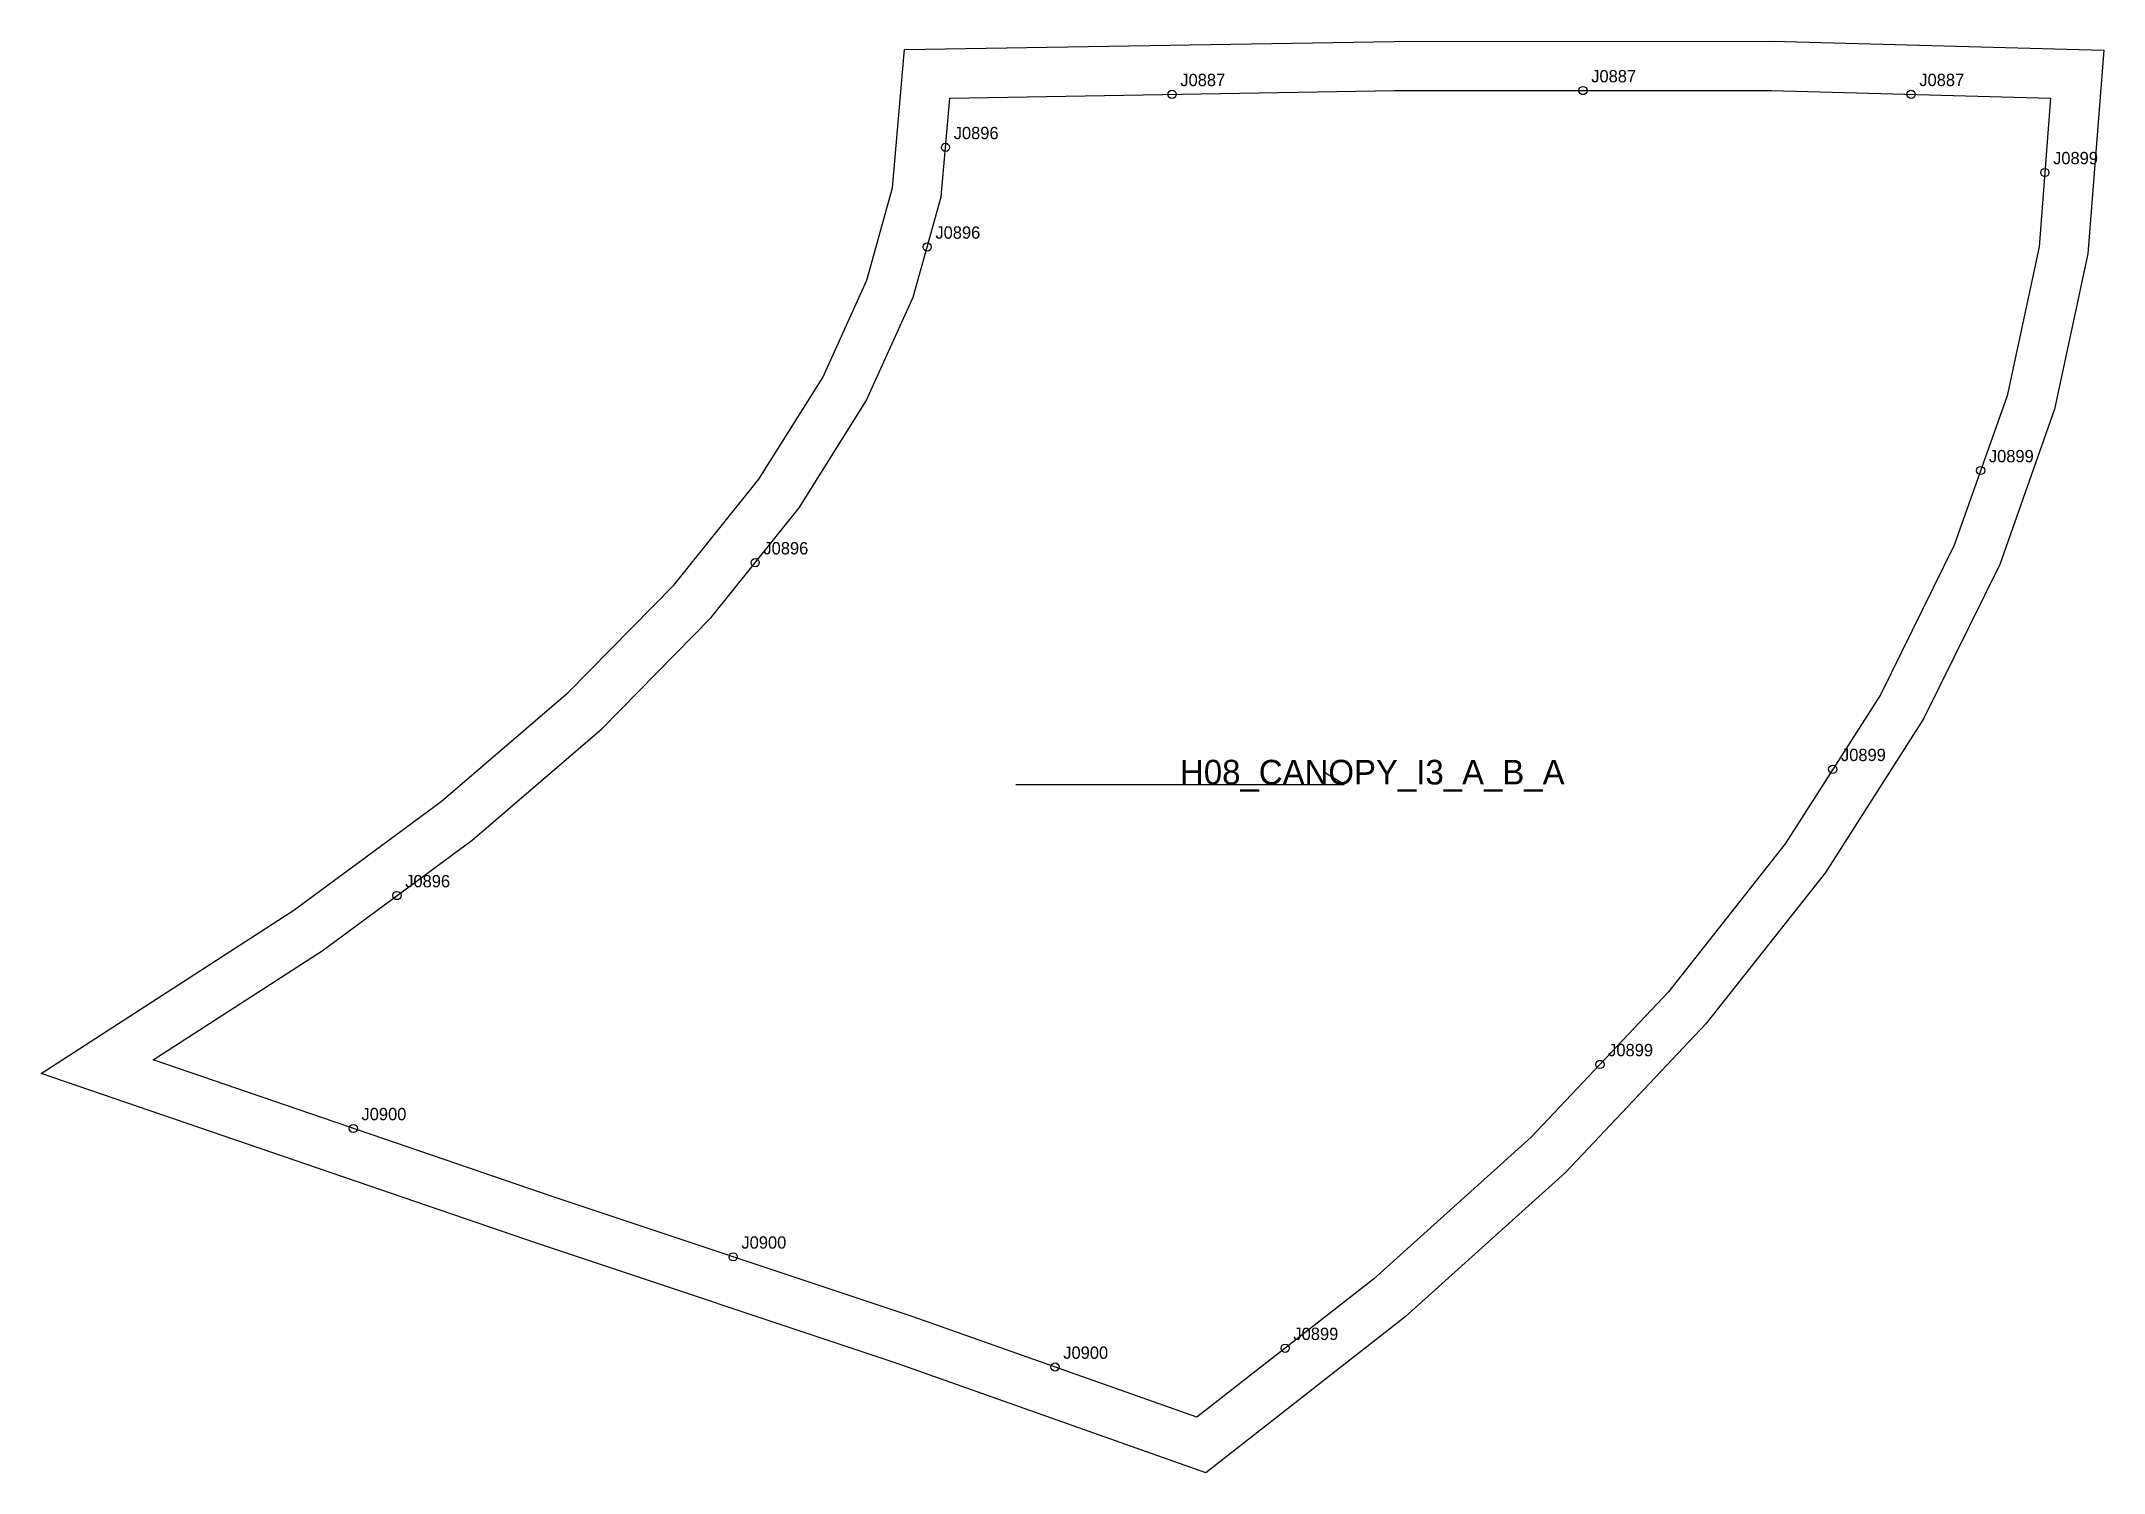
# Model space of a CAD drawing. Header units: millimetres. Extents: x -221 to 281, y -335 to 14.
import ezdxf

# ---------------------------------------------------------------- set-up
doc = ezdxf.new("R2010")
doc.units = ezdxf.units.MM
for name, color, linetype in [('CUT', 1, 'Continuous'), ('GRAIN', 3, 'Continuous'), ('LABEL', 7, 'Continuous'), ('NOTCH', 2, 'Continuous'), ('SEW', 5, 'Continuous')]:
    doc.layers.add(name, color=color, linetype=linetype)

msp = doc.modelspace()

# ---------------------------------------------------------------- linework, layer by layer
at = {"layer": 'CUT'}
msp.add_lwpolyline([(-11.01, 11.82), (108.18, 13.81), (200.29, 13.84), (281.03, 11.65), (277.19, -37.96), (269.05, -75.78), (255.7, -113.56), (237.1, -151.21), (213.23, -188.58), (184.15, -225.48), (149.98, -261.65), (110.9, -296.84), (62.38, -334.77), (-12.81, -308.15), (-100.42, -278.98), (-221.26, -237.58), (-159.72, -197.81), (-123.84, -171.34), (-92.91, -144.8), (-67.1, -118.51), (-46.48, -92.81), (-30.95, -68.02), (-20.23, -44.37), (-13.96, -21.88), (-11.01, 11.82)], close=True, dxfattribs=at)
at = {"layer": 'GRAIN'}
for p, q in [((96.07, -167.16), (91.07, -164.16)), ((16.07, -167.16), (96.07, -167.16))]:
    msp.add_line(p, q, dxfattribs=at)
at = {"layer": 'NOTCH'}
for centre in [(54.14, 0.91), (154.21, 1.83), (234.11, 0.92), (-1.05, -12.01), (266.69, -18.12), (-5.51, -36.25), (251.05, -90.7), (-47.4, -113.13), (215.03, -163.46), (-134.63, -194.21), (158.33, -235.34), (-145.28, -250.93), (-52.75, -282.2), (81.68, -304.45), (25.63, -309.03)]:
    msp.add_circle(centre, 1, dxfattribs=at)
at = {"layer": 'SEW'}
msp.add_lwpolyline([(0, 0), (108.28, 1.81), (200.13, 1.84), (268.09, 0), (265.29, -36.23), (257.48, -72.51), (244.62, -108.88), (226.63, -145.3), (203.44, -181.62), (175.06, -217.63), (141.59, -253.06), (103.18, -287.64), (60.17, -321.26), (-8.91, -296.8), (-96.58, -267.61), (-193.99, -234.24), (-152.89, -207.69), (-116.36, -180.74), (-84.71, -153.58), (-58.11, -126.49), (-36.68, -99.77), (-20.35, -73.71), (-8.92, -48.48), (-2.1, -24.03)], close=True, dxfattribs=at)

# ---------------------------------------------------------------- texts
at = {"layer": 'LABEL'}
for s, height, p in [('J0887', 3, (56.14, 2.91)), ('J0887', 3, (156.21, 3.83)), ('J0887', 3, (236.11, 2.92)), ('J0896', 3, (0.95, -10.01)), ('J0899', 3, (268.69, -16.12)), ('J0896', 3, (-3.51, -34.25)), ('J0899', 3, (253.05, -88.7)), ('J0896', 3, (-45.4, -111.13)), ('J0899', 3, (217.03, -161.46)), ('H08_CANOPY_I3_A_B_A', 6, (56.07, -167.16)), ('J0896', 3, (-132.63, -192.21)), ('J0899', 3, (160.33, -233.34)), ('J0900', 3, (-143.28, -248.93)), ('J0900', 3, (-50.75, -280.2)), ('J0899', 3, (83.68, -302.45)), ('J0900', 3, (27.63, -307.03))]:
    msp.add_text(s, height=height, dxfattribs=at).set_placement(p)

doc.saveas('drawing.dxf')
